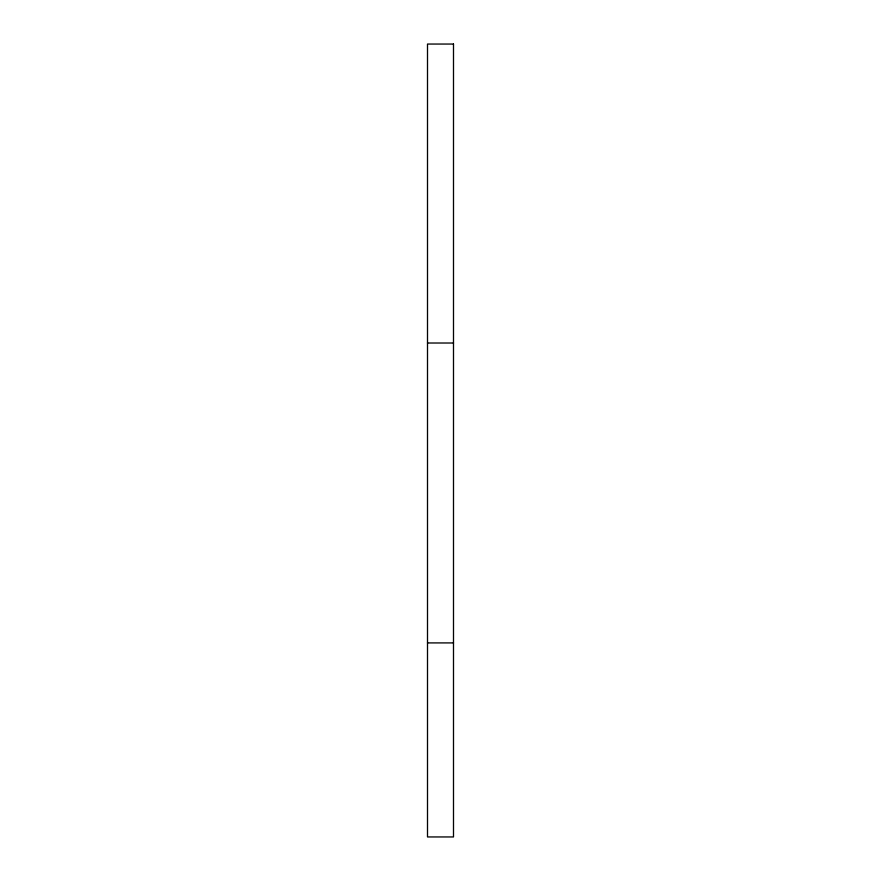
<?xml version="1.0" encoding="UTF-8"?>
<svg xmlns="http://www.w3.org/2000/svg" width="881" height="881" viewBox="0 0 881 881"><rect width="100%" height="100%" fill="white"/><g stroke="black" fill="none" stroke-linecap="round" stroke-linejoin="round"><path stroke-width="1.32" d="M427.505 343.017L453.495 343.017M427.505 642.91L453.495 642.91M453.495 44.05L427.505 44.05L427.505 836.95L453.495 836.95L453.495 44.05"/></g></svg>
